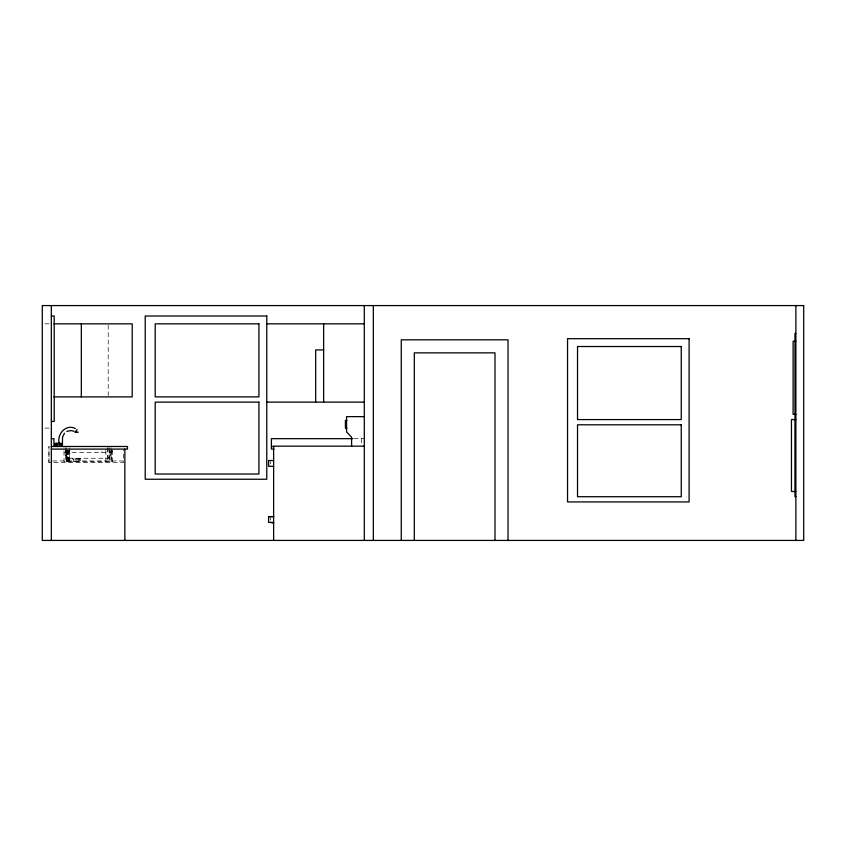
<?xml version="1.0" encoding="UTF-8"?>
<svg xmlns="http://www.w3.org/2000/svg" width="846" height="846" viewBox="0 0 846 846"><rect width="100%" height="100%" fill="white"/><g stroke="black" fill="none" stroke-linecap="round" stroke-linejoin="round"><path stroke-width="0.63" stroke-dasharray="4.23 3.17" d="M48.952 462.55L48.952 446.487L48.952 462.55L123.527 462.55L123.527 450.188M67.352 461.768L67.352 450.135M111.323 452.367L110.266 455.909L107.442 458.257M111.873 450.019L111.133 455.37L107.992 458.257L68.589 458.257L65.449 455.37L64.708 450.019M79.365 459.579L80.243 458.257L80.233 461.398L72.46 461.398L72.481 458.257L73.306 459.367M79.45 459.145L73.232 458.987L79.482 458.987M79.376 459.579L78.985 460.806M78.995 460.806L78.71 461.398M44.88 323.838L51.331 323.838M44.88 428.108L51.331 428.108M353.84 438.662L364.298 438.662M110.318 451.193L112.655 451.193M64.708 452.367L111.873 452.367M52.642 460.954L123.548 460.954M69.15 458.257L66.009 455.37L65.258 450.019M73.909 461.207L73.285 459.367M361.686 438.662L361.686 443.875M270.382 461.652L270.382 463.978M270.382 517.752L270.382 520.079M112.655 450.305L112.655 461.768L63.989 461.768L63.989 447.756M111.323 450.019L111.302 461.768M111.101 447.756L111.101 461.768M109.948 450.305L109.948 461.768M109.546 447.756L109.546 461.768M108.214 325.139L108.214 395.6M107.981 447.756L107.981 461.768M107.833 447.756L107.833 461.768M105.866 450.305L105.866 461.768M101.89 451.584L101.89 452.367M69.763 450.305L69.763 461.768M69.266 447.756L69.266 461.768M68.875 450.305L68.875 461.768M68.801 450.305L68.801 461.768M67.648 450.305L67.648 461.768M67.543 450.305L67.543 461.768M66.654 450.305L66.654 461.768M66.432 447.756L66.432 461.768M66.263 450.305L66.263 461.768M65.607 447.756L65.576 461.768"/><path stroke-width="1.27" d="M55.899 443.738C52.135 443.441 57.433 445.789 54.757 443.378M57.084 444.52L56.492 444.89M59.601 443.738C60.225 442.109 60.225 446.159 59.601 444.52M61.356 443.738C62.519 442.194 62.519 446.064 61.356 444.52M54.599 443.738L55.402 444.129L54.599 444.52M55.899 444.52L54.895 444.911M64.476 433.194L62.541 437.16L62.403 446.487M78.266 432.19L75.167 432.274L77.06 429.546M54.916 443.452L54.736 444.52L55.55 444.89M57.063 444.689L56.64 444.806M75.114 432.02L75.643 431.407M57.084 444.89C58.554 444.499 54.863 442.426 57.433 443.738M55.392 443.346L55.244 444.89M66.802 431.397L71.085 430.54L73.919 431.301M51.331 316.013L54.197 316.013L54.197 421.424L51.331 421.424M53.911 323.838L132.209 323.838L132.209 396.901L53.911 396.901M266.765 323.838L364.298 323.838M795.875 333.461L794.954 333.461L794.954 496.697L795.875 496.697M795.875 341.287L793.104 341.287L793.104 414.35L795.875 414.35M323.648 349.937L315.674 349.937L315.674 402.125M266.765 402.125L364.298 402.125M364.298 416.634L346.574 416.634L346.574 431.872L351.598 437.266L351.598 446.159M795.875 419.574L791.454 419.574L791.454 491.484L795.875 491.484M346.574 420.314L345.982 420.441L346.871 420.441M346.871 428.065L345.982 428.065L346.574 428.245M51.331 438.662L53.933 438.662L53.933 446.487M352.528 438.662L271.407 438.662L271.407 449.099L274.019 449.099M55.995 443.346L60.69 443.346M55.995 444.911L60.69 444.911M364.298 446.159L273.628 446.159L273.628 540.425M51.331 446.487L127.471 446.487L127.471 449.099L51.331 449.099M271.407 446.487L274.03 446.487M273.628 460.584L268.605 460.488L268.605 466.305L273.628 466.305M273.628 516.589L268.605 516.589L268.605 522.405L273.628 522.405M268.605 516.684L273.628 516.684M270.667 522.405L273.628 523.262M75.262 428.457C65.766 423.677 56.502 434.516 59.294 443.843M795.875 305.575L795.875 540.425M508.034 540.425L508.034 339.817L401.258 339.817L401.258 540.425M494.984 540.425L494.984 352.856L414.307 352.856L414.307 540.425M373.329 305.575L373.329 540.425M364.298 305.575L364.298 540.425M345.686 420.451L345.686 421.097M345.401 420.441L345.401 428.065M323.648 323.838L323.648 402.125M124.859 449.099L124.859 540.425M81.322 323.838L81.322 396.901M51.331 305.575L51.331 540.425M76.679 431.83A1.946 1.946 0 0 1 76.711 432.232M61.018 443.928C61.673 446.836 62.794 441.919 61.018 443.928M56.566 443.579L57.147 443.738L56.566 443.579M803.7 305.575L42.3 305.575L42.3 540.425L803.7 540.425L803.7 305.575M266.765 316.013L145.216 316.013L145.216 479.248L266.765 479.248L266.765 316.013M258.918 323.838L155.199 323.838L155.199 396.901L258.918 396.901L258.918 323.838M689.099 338.686L567.55 338.686L567.55 501.932L689.099 501.932L689.099 338.686M681.252 346.522L577.532 346.522L577.532 419.584L681.252 419.584L681.252 346.522M258.918 402.125L155.199 402.125L155.199 474.035L258.918 474.035L258.918 402.125M681.252 424.798L577.532 424.798L577.532 496.708L681.252 496.708L681.252 424.798"/></g></svg>
